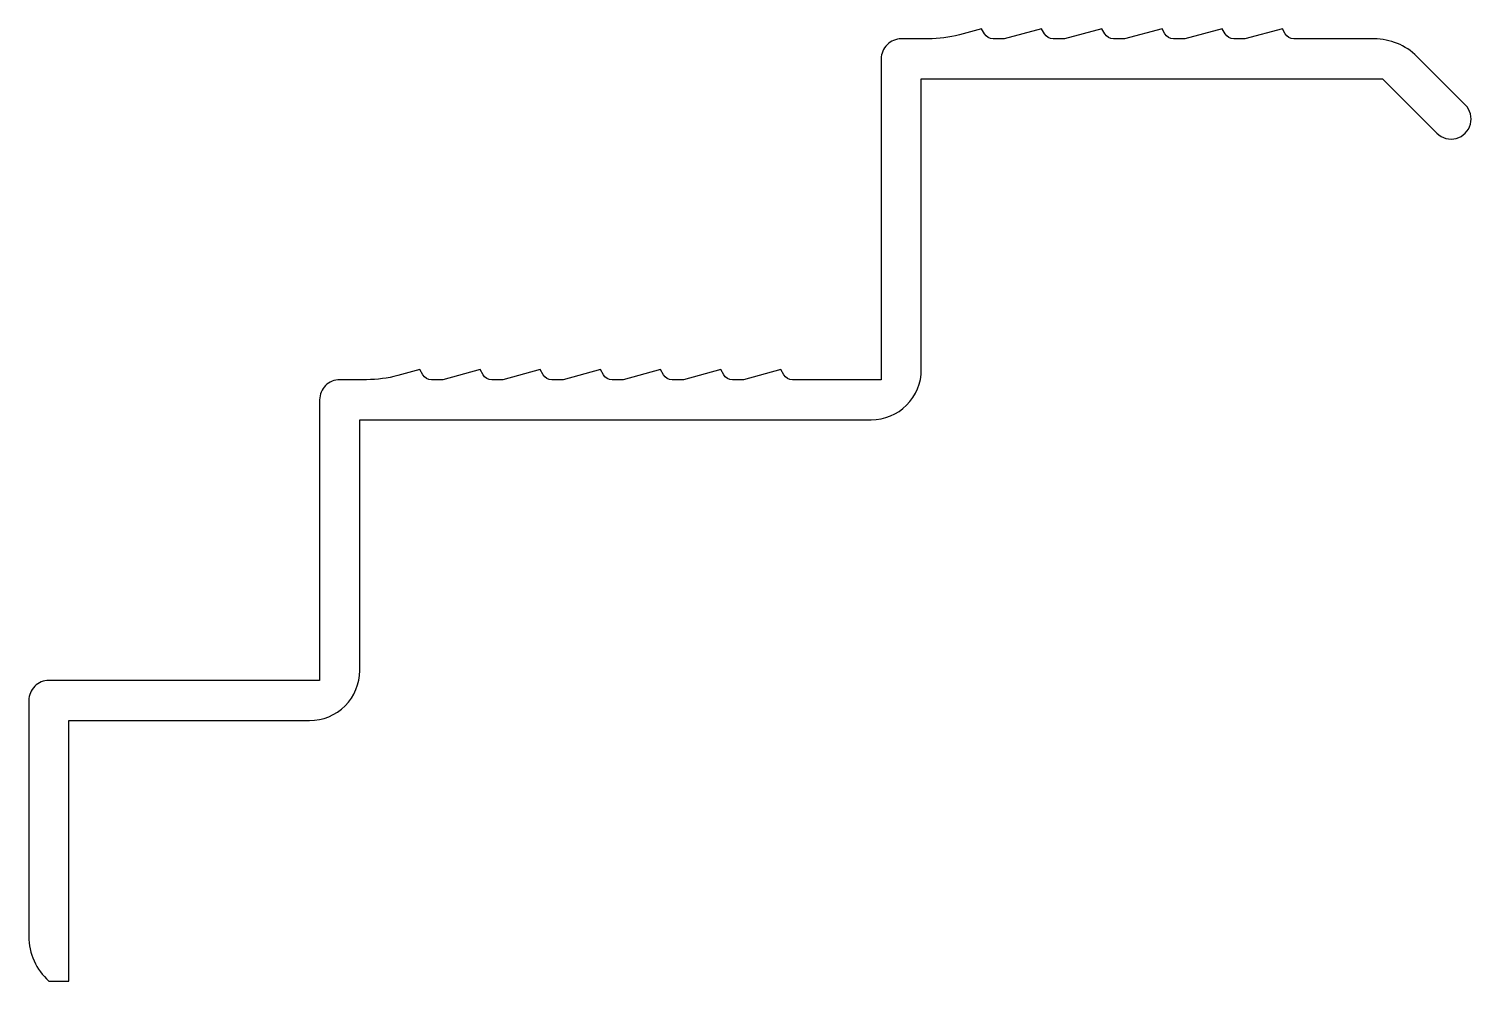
# Model space of a CAD drawing. Extents: x 125.6 to 197.6, y 194.6 to 242.1.
import ezdxf

# ---------------------------------------------------------------- set-up
doc = ezdxf.new("R2010")
doc.units = 0
doc.layers.add('ANA', color=220, linetype='CONTINUOUS')

msp = doc.modelspace()

# ---------------------------------------------------------------- linework, layer by layer
at = {"layer": 'ANA', "color": 7}
msp.add_lwpolyline([(161.276, 224.551), (160.72, 224.551, -0.267949), (160.287, 224.801), (160.142, 225.051), (158.276, 224.551), (157.72, 224.551, -0.267949), (157.287, 224.801), (157.142, 225.051), (155.276, 224.551), (154.72, 224.551, -0.267949), (154.287, 224.801), (154.142, 225.051), (152.276, 224.551), (151.72, 224.551, -0.267949), (151.287, 224.801), (151.142, 225.051), (149.276, 224.551), (148.72, 224.551, -0.267949), (148.287, 224.801), (148.142, 225.051), (146.276, 224.551), (145.72, 224.551, -0.267949), (145.287, 224.801), (145.142, 225.051), (144.039, 224.755, -0.065543), (142.486, 224.551), (141.142, 224.551, 0.414214), (140.142, 223.551), (140.142, 209.551), (126.642, 209.551, 0.414214), (125.642, 208.551), (125.642, 196.787, 0.213422), (126.642, 194.551), (127.642, 194.551), (127.642, 207.551), (139.642, 207.551, 0.414214), (142.142, 210.051), (142.142, 222.551), (167.642, 222.551, 0.414214), (170.142, 225.051), (170.142, 239.551), (193.142, 239.551), (195.849, 236.844, 1), (197.264, 238.258), (194.849, 240.672, 0.198912), (192.728, 241.551), (188.72, 241.551, -0.267949), (188.287, 241.801), (188.142, 242.051), (186.276, 241.551), (185.72, 241.551, -0.267949), (185.287, 241.801), (185.142, 242.051), (183.276, 241.551), (182.72, 241.551, -0.267949), (182.287, 241.801), (182.142, 242.051), (180.276, 241.551), (179.72, 241.551, -0.267949), (179.287, 241.801), (179.142, 242.051), (177.276, 241.551), (176.72, 241.551, -0.267949), (176.287, 241.801), (176.142, 242.051), (174.276, 241.551), (173.72, 241.551, -0.267949), (173.287, 241.801), (173.142, 242.051), (172.039, 241.755, -0.065543), (170.486, 241.551), (169.142, 241.551, 0.414214), (168.142, 240.551), (168.142, 224.551), (163.72, 224.551, -0.267949), (163.287, 224.801), (163.142, 225.051)], format="xyb", close=True, dxfattribs=at)

doc.saveas('drawing.dxf')
